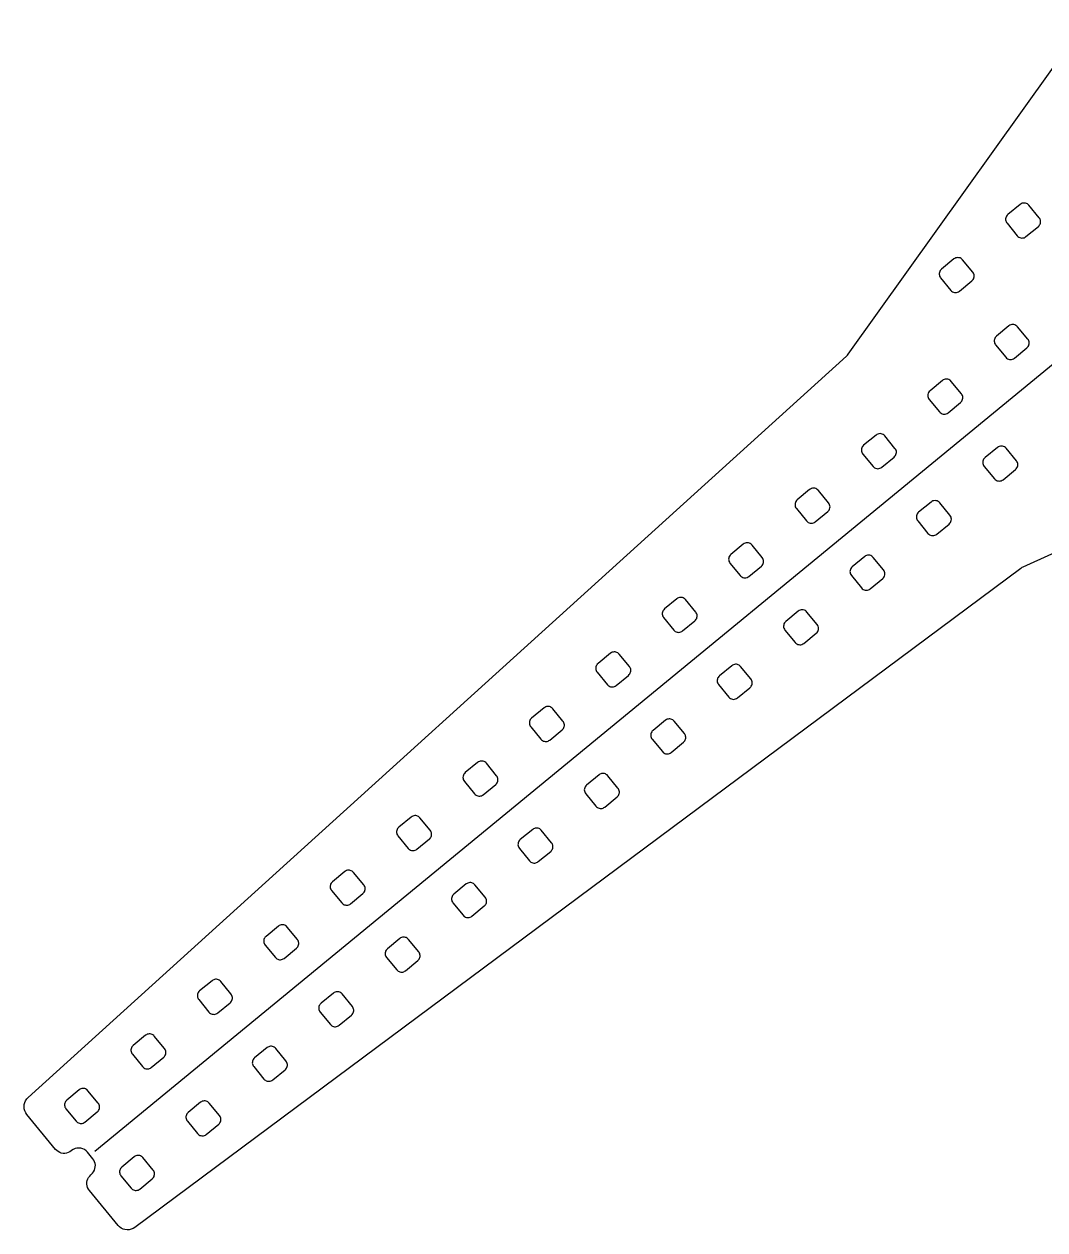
# Model space of a CAD drawing. Header units: millimetres. Extents: x -573 to 573, y -334 to 241.
# Drawn here: x 90.8 to 255.8, y -201.3 to -6.5 of the extents above; entities that cross this region are included whole.
import ezdxf

# ---------------------------------------------------------------- set-up
doc = ezdxf.new("R2010")
doc.units = ezdxf.units.MM
doc.layers.add('LED_STRIP', color=30, linetype='Continuous')
doc.layers.add('OUTLINE', color=7, linetype='Continuous')

msp = doc.modelspace()

# ---------------------------------------------------------------- linework, layer by layer
at = {"layer": 'LED_STRIP'}
msp.add_lwpolyline([(313.87, -14.75), (102.22, -188.61)], dxfattribs=at)
at = {"layer": 'OUTLINE'}
msp.add_lwpolyline([(318.63, -64.11), (252.23, -94.18), (252.04, -94.28), (251.86, -94.4), (108.7, -200.88), (108.41, -201.06), (108.09, -201.18), (107.76, -201.26), (107.43, -201.27), (107.09, -201.23), (106.77, -201.13), (106.47, -200.98), (106.19, -200.79), (105.96, -200.54), (101.33, -194.91), (101.17, -194.68), (101.05, -194.43), (100.96, -194.15), (100.92, -193.87), (100.93, -193.59), (100.98, -193.31), (101.07, -193.04), (101.21, -192.79), (101.38, -192.57), (101.58, -192.37), (101.64, -192.32), (101.84, -192.13), (102.01, -191.9), (102.15, -191.65), (102.24, -191.38), (102.29, -191.1), (102.3, -190.82), (102.26, -190.54), (102.17, -190.26), (102.05, -190.01), (101.89, -189.78), (101.01, -188.71), (100.79, -188.48), (100.53, -188.3), (100.25, -188.16), (99.94, -188.08), (99.63, -188.05), (99.32, -188.07), (99.01, -188.15), (98.72, -188.28), (98.46, -188.46), (98.41, -188.5), (98.17, -188.67), (97.92, -188.79), (97.65, -188.87), (97.37, -188.91), (97.08, -188.91), (96.8, -188.86), (96.54, -188.76), (96.29, -188.63), (96.06, -188.46), (95.86, -188.26), (91.24, -182.63), (91.05, -182.35), (90.9, -182.04), (90.82, -181.71), (90.78, -181.38), (90.81, -181.04), (90.89, -180.71), (91.03, -180.4), (91.21, -180.12), (91.44, -179.87), (223.7, -60.11), (223.85, -59.96), (223.99, -59.8), (266.38, -0.5)], dxfattribs=at)
for points in [[(255.05, -38.63), (255.07, -38.47), (255.08, -38.32), (255.06, -38.16), (255.01, -38.01), (254.94, -37.87), (254.85, -37.74), (253.2, -35.73), (253.08, -35.61), (252.94, -35.51), (252.78, -35.43), (252.61, -35.38), (252.44, -35.37), (252.27, -35.38), (252.1, -35.42), (251.94, -35.5), (251.79, -35.59), (249.79, -37.24), (249.67, -37.35), (249.58, -37.48), (249.5, -37.62), (249.45, -37.77), (249.42, -37.92), (249.42, -38.08), (249.44, -38.23), (249.49, -38.38), (249.56, -38.52), (249.65, -38.65), (251.3, -40.66), (251.42, -40.79), (251.56, -40.89), (251.72, -40.96), (251.89, -41.01), (252.06, -41.03), (252.23, -41.01), (252.4, -40.97), (252.56, -40.9), (252.71, -40.8), (254.71, -39.15), (254.83, -39.04), (254.92, -38.91), (255, -38.78), (255.05, -38.63)], [(244.31, -47.44), (244.34, -47.29), (244.35, -47.13), (244.32, -46.98), (244.28, -46.83), (244.21, -46.69), (244.12, -46.56), (242.47, -44.55), (242.35, -44.42), (242.21, -44.32), (242.05, -44.25), (241.88, -44.2), (241.71, -44.18), (241.53, -44.2), (241.36, -44.24), (241.21, -44.31), (241.06, -44.41), (239.05, -46.06), (238.94, -46.17), (238.85, -46.29), (238.77, -46.43), (238.72, -46.58), (238.69, -46.74), (238.69, -46.89), (238.71, -47.05), (238.76, -47.2), (238.83, -47.34), (238.91, -47.47), (240.57, -49.48), (240.69, -49.6), (240.83, -49.7), (240.99, -49.78), (241.15, -49.82), (241.33, -49.84), (241.5, -49.83), (241.67, -49.79), (241.83, -49.71), (241.97, -49.61), (243.98, -47.96), (244.09, -47.86), (244.19, -47.73), (244.26, -47.59), (244.31, -47.44)], [(253.2, -58.26), (253.23, -58.11), (253.23, -57.95), (253.21, -57.8), (253.16, -57.65), (253.1, -57.5), (253.01, -57.38), (251.36, -55.37), (251.23, -55.24), (251.09, -55.14), (250.93, -55.06), (250.77, -55.02), (250.59, -55), (250.42, -55.01), (250.25, -55.06), (250.09, -55.13), (249.95, -55.23), (247.94, -56.88), (247.83, -56.99), (247.73, -57.11), (247.66, -57.25), (247.61, -57.4), (247.58, -57.55), (247.58, -57.71), (247.6, -57.87), (247.64, -58.02), (247.71, -58.16), (247.8, -58.29), (249.45, -60.29), (249.57, -60.42), (249.72, -60.52), (249.87, -60.6), (250.04, -60.64), (250.21, -60.66), (250.39, -60.65), (250.56, -60.6), (250.72, -60.53), (250.86, -60.43), (252.87, -58.78), (252.98, -58.67), (253.08, -58.55), (253.15, -58.41), (253.2, -58.26)], [(242.47, -67.08), (242.5, -66.92), (242.5, -66.77), (242.48, -66.61), (242.43, -66.46), (242.36, -66.32), (242.27, -66.19), (240.62, -64.18), (240.51, -64.07), (240.39, -63.97), (240.25, -63.9), (240.1, -63.85), (239.95, -63.82), (239.79, -63.82), (239.64, -63.84), (239.49, -63.89), (239.34, -63.95), (239.22, -64.04), (237.21, -65.69), (237.08, -65.82), (236.98, -65.96), (236.91, -66.11), (236.86, -66.28), (236.84, -66.46), (236.85, -66.63), (236.9, -66.8), (236.97, -66.96), (237.07, -67.1), (238.72, -69.11), (238.84, -69.24), (238.98, -69.34), (239.14, -69.41), (239.31, -69.46), (239.48, -69.48), (239.66, -69.46), (239.82, -69.42), (239.98, -69.35), (240.13, -69.25), (242.14, -67.6), (242.25, -67.49), (242.34, -67.36), (242.42, -67.23), (242.47, -67.08)], [(231.75, -75.83), (231.77, -75.65), (231.76, -75.48), (231.71, -75.31), (231.64, -75.15), (231.54, -75.01), (229.89, -73), (229.77, -72.87), (229.63, -72.77), (229.47, -72.7), (229.3, -72.65), (229.13, -72.63), (228.95, -72.65), (228.79, -72.69), (228.63, -72.76), (228.48, -72.86), (226.47, -74.51), (226.35, -74.63), (226.25, -74.77), (226.17, -74.93), (226.13, -75.1), (226.11, -75.27), (226.12, -75.45), (226.17, -75.61), (226.24, -75.77), (226.34, -75.92), (227.99, -77.93), (228.11, -78.05), (228.25, -78.15), (228.41, -78.23), (228.58, -78.27), (228.75, -78.29), (228.92, -78.28), (229.09, -78.23), (229.25, -78.16), (229.39, -78.06), (231.4, -76.41), (231.53, -76.29), (231.63, -76.15), (231.7, -75.99), (231.75, -75.83)], [(251.32, -78), (251.37, -77.83), (251.39, -77.65), (251.37, -77.48), (251.33, -77.31), (251.26, -77.15), (251.16, -77.01), (249.51, -75), (249.39, -74.88), (249.25, -74.77), (249.09, -74.7), (248.92, -74.65), (248.75, -74.63), (248.57, -74.65), (248.4, -74.69), (248.25, -74.76), (248.1, -74.86), (246.09, -76.51), (245.97, -76.63), (245.87, -76.78), (245.79, -76.93), (245.74, -77.1), (245.73, -77.27), (245.74, -77.45), (245.78, -77.62), (245.86, -77.78), (245.95, -77.92), (247.61, -79.93), (247.73, -80.05), (247.87, -80.15), (248.03, -80.23), (248.19, -80.28), (248.37, -80.29), (248.54, -80.28), (248.71, -80.24), (248.87, -80.17), (249.01, -80.07), (251.02, -78.42), (251.15, -78.29), (251.25, -78.15), (251.32, -78)], [(220.97, -84.81), (221.02, -84.64), (221.04, -84.47), (221.02, -84.29), (220.98, -84.12), (220.91, -83.97), (220.81, -83.82), (219.16, -81.81), (219.04, -81.69), (218.89, -81.59), (218.74, -81.51), (218.57, -81.46), (218.4, -81.45), (218.22, -81.46), (218.05, -81.5), (217.89, -81.58), (217.75, -81.68), (215.74, -83.33), (215.62, -83.45), (215.52, -83.59), (215.44, -83.75), (215.39, -83.91), (215.38, -84.09), (215.39, -84.26), (215.43, -84.43), (215.51, -84.59), (215.6, -84.73), (217.25, -86.74), (217.38, -86.87), (217.52, -86.97), (217.68, -87.04), (217.84, -87.09), (218.02, -87.11), (218.19, -87.09), (218.36, -87.05), (218.52, -86.98), (218.66, -86.88), (220.67, -85.23), (220.8, -85.11), (220.9, -84.97), (220.97, -84.81)], [(240.59, -86.81), (240.64, -86.64), (240.65, -86.47), (240.64, -86.3), (240.6, -86.13), (240.53, -85.97), (240.43, -85.82), (238.78, -83.82), (238.66, -83.69), (238.51, -83.59), (238.36, -83.51), (238.19, -83.47), (238.01, -83.45), (237.84, -83.46), (237.67, -83.51), (237.51, -83.58), (237.37, -83.68), (235.36, -85.33), (235.24, -85.45), (235.13, -85.59), (235.06, -85.75), (235.01, -85.92), (235, -86.09), (235.01, -86.26), (235.05, -86.43), (235.12, -86.59), (235.22, -86.74), (236.87, -88.74), (236.99, -88.87), (237.14, -88.97), (237.29, -89.05), (237.46, -89.09), (237.64, -89.11), (237.81, -89.1), (237.98, -89.05), (238.14, -88.98), (238.28, -88.88), (240.29, -87.23), (240.41, -87.11), (240.52, -86.97), (240.59, -86.81)], [(210.24, -93.62), (210.29, -93.46), (210.3, -93.28), (210.29, -93.11), (210.25, -92.94), (210.17, -92.78), (210.08, -92.64), (208.43, -90.63), (208.3, -90.5), (208.16, -90.4), (208.01, -90.33), (207.84, -90.28), (207.66, -90.26), (207.49, -90.28), (207.32, -90.32), (207.16, -90.39), (207.02, -90.49), (205.01, -92.14), (204.88, -92.26), (204.78, -92.4), (204.71, -92.56), (204.66, -92.73), (204.64, -92.9), (204.66, -93.08), (204.7, -93.25), (204.77, -93.4), (204.87, -93.55), (206.52, -95.56), (206.64, -95.68), (206.79, -95.78), (206.94, -95.86), (207.11, -95.91), (207.28, -95.92), (207.46, -95.91), (207.63, -95.87), (207.79, -95.79), (207.93, -95.7), (209.94, -94.05), (210.06, -93.92), (210.16, -93.78), (210.24, -93.62)], [(229.86, -95.63), (229.91, -95.46), (229.92, -95.29), (229.91, -95.11), (229.87, -94.94), (229.79, -94.78), (229.7, -94.64), (228.04, -92.63), (227.92, -92.51), (227.78, -92.41), (227.62, -92.33), (227.46, -92.28), (227.28, -92.27), (227.11, -92.28), (226.94, -92.32), (226.78, -92.39), (226.64, -92.49), (224.63, -94.14), (224.5, -94.27), (224.4, -94.41), (224.33, -94.56), (224.28, -94.73), (224.26, -94.91), (224.28, -95.08), (224.32, -95.25), (224.39, -95.41), (224.49, -95.55), (226.14, -97.56), (226.26, -97.68), (226.4, -97.79), (226.56, -97.86), (226.73, -97.91), (226.9, -97.93), (227.08, -97.91), (227.25, -97.87), (227.4, -97.8), (227.55, -97.7), (229.56, -96.05), (229.68, -95.93), (229.78, -95.78), (229.86, -95.63)], [(199.57, -102.19), (199.57, -102.03), (199.55, -101.87), (199.5, -101.72), (199.43, -101.58), (199.34, -101.45), (197.69, -99.44), (197.58, -99.33), (197.46, -99.24), (197.32, -99.16), (197.17, -99.11), (197.02, -99.08), (196.86, -99.08), (196.71, -99.1), (196.56, -99.15), (196.41, -99.22), (196.29, -99.31), (194.28, -100.96), (194.16, -101.07), (194.07, -101.19), (194, -101.33), (193.94, -101.48), (193.92, -101.63), (193.91, -101.79), (193.94, -101.94), (193.98, -102.09), (194.05, -102.24), (194.14, -102.36), (195.79, -104.37), (195.9, -104.49), (196.02, -104.58), (196.16, -104.66), (196.31, -104.71), (196.46, -104.73), (196.62, -104.74), (196.78, -104.72), (196.93, -104.67), (197.07, -104.6), (197.2, -104.51), (199.21, -102.86), (199.32, -102.75), (199.41, -102.63), (199.49, -102.49), (199.54, -102.34), (199.57, -102.19)], [(219.13, -104.44), (219.17, -104.27), (219.19, -104.1), (219.18, -103.93), (219.13, -103.76), (219.06, -103.6), (218.96, -103.46), (217.31, -101.45), (217.19, -101.32), (217.05, -101.22), (216.89, -101.15), (216.72, -101.1), (216.55, -101.08), (216.38, -101.1), (216.21, -101.14), (216.05, -101.21), (215.9, -101.31), (213.9, -102.96), (213.77, -103.08), (213.67, -103.22), (213.59, -103.38), (213.55, -103.55), (213.53, -103.72), (213.54, -103.9), (213.59, -104.06), (213.66, -104.22), (213.76, -104.37), (215.41, -106.38), (215.53, -106.5), (215.67, -106.6), (215.83, -106.68), (216, -106.72), (216.17, -106.74), (216.34, -106.73), (216.51, -106.68), (216.67, -106.61), (216.82, -106.51), (218.82, -104.86), (218.95, -104.74), (219.05, -104.6), (219.13, -104.44)], [(188.81, -111.16), (188.83, -111), (188.84, -110.84), (188.82, -110.69), (188.77, -110.54), (188.7, -110.4), (188.61, -110.27), (186.96, -108.26), (186.85, -108.15), (186.73, -108.05), (186.59, -107.98), (186.44, -107.93), (186.29, -107.9), (186.13, -107.9), (185.97, -107.92), (185.82, -107.96), (185.68, -108.03), (185.55, -108.12), (183.54, -109.77), (183.43, -109.88), (183.34, -110.01), (183.26, -110.14), (183.21, -110.29), (183.18, -110.45), (183.18, -110.6), (183.2, -110.76), (183.25, -110.91), (183.32, -111.05), (183.41, -111.18), (185.06, -113.19), (185.17, -113.3), (185.29, -113.4), (185.43, -113.47), (185.58, -113.52), (185.73, -113.55), (185.89, -113.55), (186.04, -113.53), (186.19, -113.49), (186.34, -113.42), (186.46, -113.33), (188.47, -111.68), (188.59, -111.57), (188.68, -111.44), (188.76, -111.3), (188.81, -111.16)], [(208.39, -113.26), (208.44, -113.09), (208.46, -112.92), (208.44, -112.74), (208.4, -112.57), (208.33, -112.42), (208.23, -112.27), (206.58, -110.26), (206.47, -110.15), (206.35, -110.06), (206.21, -109.98), (206.06, -109.93), (205.9, -109.9), (205.75, -109.9), (205.59, -109.92), (205.44, -109.97), (205.3, -110.04), (205.17, -110.12), (203.16, -111.78), (203.05, -111.88), (202.96, -112.01), (202.88, -112.15), (202.83, -112.3), (202.8, -112.45), (202.8, -112.61), (202.82, -112.76), (202.87, -112.91), (202.94, -113.05), (203.03, -113.18), (204.68, -115.19), (204.8, -115.32), (204.94, -115.42), (205.1, -115.49), (205.26, -115.54), (205.44, -115.56), (205.61, -115.54), (205.78, -115.5), (205.94, -115.43), (206.08, -115.33), (208.09, -113.68), (208.22, -113.56), (208.32, -113.42), (208.39, -113.26)], [(178.07, -119.97), (178.1, -119.82), (178.1, -119.66), (178.08, -119.51), (178.04, -119.35), (177.97, -119.21), (177.88, -119.09), (176.23, -117.08), (176.12, -116.96), (175.99, -116.87), (175.86, -116.79), (175.71, -116.74), (175.55, -116.72), (175.4, -116.71), (175.24, -116.73), (175.09, -116.78), (174.95, -116.85), (174.82, -116.94), (172.81, -118.59), (172.7, -118.7), (172.6, -118.82), (172.53, -118.96), (172.48, -119.11), (172.45, -119.26), (172.45, -119.42), (172.47, -119.58), (172.52, -119.73), (172.58, -119.87), (172.67, -120), (174.32, -122), (174.43, -122.12), (174.56, -122.21), (174.7, -122.29), (174.85, -122.34), (175, -122.37), (175.16, -122.37), (175.31, -122.35), (175.46, -122.3), (175.6, -122.23), (175.73, -122.14), (177.74, -120.49), (177.85, -120.38), (177.95, -120.26), (178.02, -120.12), (178.07, -119.97)], [(197.69, -121.97), (197.72, -121.82), (197.72, -121.66), (197.7, -121.51), (197.66, -121.36), (197.59, -121.22), (197.5, -121.09), (195.85, -119.08), (195.74, -118.97), (195.61, -118.87), (195.48, -118.8), (195.33, -118.75), (195.17, -118.72), (195.02, -118.72), (194.86, -118.74), (194.71, -118.78), (194.57, -118.85), (194.44, -118.94), (192.43, -120.59), (192.32, -120.7), (192.22, -120.82), (192.15, -120.96), (192.1, -121.11), (192.07, -121.27), (192.07, -121.42), (192.09, -121.58), (192.13, -121.73), (192.2, -121.87), (192.29, -122), (193.94, -124.01), (194.05, -124.12), (194.18, -124.22), (194.32, -124.29), (194.46, -124.34), (194.62, -124.37), (194.78, -124.37), (194.93, -124.35), (195.08, -124.3), (195.22, -124.24), (195.35, -124.15), (197.36, -122.5), (197.47, -122.39), (197.57, -122.26), (197.64, -122.12), (197.69, -121.97)], [(167.34, -128.79), (167.37, -128.63), (167.37, -128.48), (167.35, -128.32), (167.31, -128.17), (167.24, -128.03), (167.15, -127.9), (165.5, -125.89), (165.39, -125.78), (165.26, -125.68), (165.12, -125.61), (164.98, -125.56), (164.82, -125.53), (164.66, -125.53), (164.51, -125.55), (164.36, -125.6), (164.22, -125.66), (164.09, -125.75), (162.08, -127.4), (161.96, -127.53), (161.85, -127.67), (161.78, -127.82), (161.73, -127.99), (161.71, -128.17), (161.73, -128.34), (161.77, -128.51), (161.84, -128.67), (161.94, -128.81), (163.59, -130.82), (163.7, -130.93), (163.83, -131.03), (163.96, -131.1), (164.11, -131.15), (164.27, -131.18), (164.42, -131.18), (164.58, -131.16), (164.73, -131.12), (164.87, -131.05), (165, -130.96), (167.01, -129.31), (167.12, -129.2), (167.22, -129.07), (167.29, -128.94), (167.34, -128.79)], [(186.99, -130.64), (186.99, -130.48), (186.97, -130.32), (186.92, -130.17), (186.86, -130.03), (186.77, -129.9), (185.12, -127.89), (185.01, -127.78), (184.88, -127.69), (184.74, -127.61), (184.59, -127.56), (184.44, -127.53), (184.28, -127.53), (184.13, -127.55), (183.98, -127.6), (183.84, -127.67), (183.71, -127.76), (181.7, -129.41), (181.57, -129.53), (181.47, -129.67), (181.4, -129.83), (181.35, -130), (181.33, -130.17), (181.35, -130.34), (181.39, -130.51), (181.46, -130.67), (181.56, -130.81), (183.21, -132.82), (183.32, -132.94), (183.44, -133.03), (183.58, -133.1), (183.73, -133.16), (183.89, -133.18), (184.04, -133.19), (184.2, -133.17), (184.35, -133.12), (184.49, -133.05), (184.62, -132.96), (186.63, -131.31), (186.74, -131.2), (186.84, -131.08), (186.91, -130.94), (186.96, -130.79), (186.99, -130.64)], [(156.61, -137.6), (156.64, -137.45), (156.64, -137.29), (156.62, -137.14), (156.57, -136.99), (156.5, -136.85), (156.41, -136.72), (154.76, -134.71), (154.66, -134.59), (154.53, -134.5), (154.39, -134.43), (154.24, -134.37), (154.09, -134.35), (153.93, -134.34), (153.78, -134.37), (153.63, -134.41), (153.49, -134.48), (153.36, -134.57), (151.35, -136.22), (151.23, -136.33), (151.14, -136.45), (151.07, -136.59), (151.01, -136.74), (150.99, -136.89), (150.98, -137.05), (151.01, -137.21), (151.05, -137.36), (151.12, -137.5), (151.21, -137.63), (152.86, -139.64), (152.97, -139.75), (153.09, -139.84), (153.23, -139.92), (153.38, -139.97), (153.53, -140), (153.69, -140), (153.85, -139.98), (154, -139.93), (154.14, -139.86), (154.27, -139.77), (156.28, -138.12), (156.39, -138.02), (156.48, -137.89), (156.56, -137.75), (156.61, -137.6)], [(176.23, -139.61), (176.26, -139.45), (176.26, -139.29), (176.24, -139.14), (176.19, -138.99), (176.12, -138.85), (176.03, -138.72), (174.38, -136.71), (174.27, -136.6), (174.15, -136.5), (174.01, -136.43), (173.86, -136.38), (173.71, -136.35), (173.55, -136.35), (173.4, -136.37), (173.25, -136.41), (173.1, -136.48), (172.98, -136.57), (170.97, -138.22), (170.85, -138.33), (170.76, -138.46), (170.68, -138.59), (170.63, -138.74), (170.61, -138.9), (170.6, -139.05), (170.62, -139.21), (170.67, -139.36), (170.74, -139.5), (170.83, -139.63), (172.48, -141.64), (172.59, -141.75), (172.71, -141.85), (172.85, -141.92), (173, -141.97), (173.15, -142), (173.31, -142), (173.47, -141.98), (173.62, -141.94), (173.76, -141.87), (173.89, -141.78), (175.89, -140.13), (176.01, -140.02), (176.1, -139.89), (176.18, -139.75), (176.23, -139.61)], [(145.88, -146.42), (145.9, -146.26), (145.91, -146.11), (145.89, -145.95), (145.84, -145.8), (145.77, -145.66), (145.68, -145.53), (144.03, -143.52), (143.92, -143.41), (143.8, -143.32), (143.66, -143.24), (143.51, -143.19), (143.36, -143.16), (143.2, -143.16), (143.04, -143.18), (142.89, -143.23), (142.75, -143.3), (142.62, -143.39), (140.62, -145.04), (140.5, -145.14), (140.41, -145.27), (140.33, -145.41), (140.28, -145.56), (140.25, -145.71), (140.25, -145.87), (140.27, -146.02), (140.32, -146.17), (140.39, -146.31), (140.48, -146.44), (142.13, -148.45), (142.24, -148.56), (142.36, -148.66), (142.5, -148.73), (142.65, -148.78), (142.8, -148.81), (142.96, -148.82), (143.11, -148.79), (143.26, -148.75), (143.41, -148.68), (143.53, -148.59), (145.54, -146.94), (145.66, -146.83), (145.75, -146.71), (145.83, -146.57), (145.88, -146.42)], [(165.5, -148.42), (165.52, -148.27), (165.53, -148.11), (165.5, -147.95), (165.46, -147.8), (165.39, -147.66), (165.3, -147.53), (163.65, -145.53), (163.54, -145.41), (163.42, -145.32), (163.28, -145.24), (163.13, -145.19), (162.98, -145.17), (162.82, -145.16), (162.66, -145.18), (162.51, -145.23), (162.37, -145.3), (162.24, -145.39), (160.23, -147.04), (160.12, -147.15), (160.03, -147.27), (159.95, -147.41), (159.9, -147.56), (159.87, -147.71), (159.87, -147.87), (159.89, -148.03), (159.94, -148.18), (160.01, -148.32), (160.1, -148.45), (161.75, -150.45), (161.85, -150.57), (161.98, -150.66), (162.12, -150.74), (162.27, -150.79), (162.42, -150.81), (162.58, -150.82), (162.73, -150.8), (162.88, -150.75), (163.02, -150.68), (163.15, -150.59), (165.16, -148.94), (165.28, -148.83), (165.37, -148.71), (165.44, -148.57), (165.5, -148.42)], [(135.14, -155.23), (135.17, -155.08), (135.18, -154.92), (135.15, -154.77), (135.11, -154.62), (135.04, -154.48), (134.95, -154.35), (133.3, -152.34), (133.19, -152.23), (133.07, -152.13), (132.93, -152.06), (132.78, -152.01), (132.62, -151.98), (132.47, -151.98), (132.31, -152), (132.16, -152.04), (132.02, -152.11), (131.89, -152.2), (129.88, -153.85), (129.77, -153.96), (129.67, -154.09), (129.6, -154.22), (129.55, -154.37), (129.52, -154.53), (129.52, -154.68), (129.54, -154.84), (129.59, -154.99), (129.65, -155.13), (129.74, -155.26), (131.39, -157.27), (131.5, -157.38), (131.63, -157.48), (131.77, -157.55), (131.92, -157.6), (132.07, -157.63), (132.23, -157.63), (132.38, -157.61), (132.53, -157.56), (132.67, -157.5), (132.8, -157.41), (134.81, -155.76), (134.92, -155.65), (135.02, -155.52), (135.09, -155.38), (135.14, -155.23)], [(154.76, -157.24), (154.79, -157.08), (154.79, -156.93), (154.77, -156.77), (154.73, -156.62), (154.66, -156.48), (154.57, -156.35), (152.92, -154.34), (152.81, -154.23), (152.68, -154.13), (152.55, -154.06), (152.4, -154.01), (152.24, -153.98), (152.09, -153.98), (151.93, -154), (151.78, -154.05), (151.64, -154.11), (151.51, -154.2), (149.5, -155.85), (149.39, -155.96), (149.29, -156.09), (149.22, -156.23), (149.17, -156.37), (149.14, -156.53), (149.14, -156.69), (149.16, -156.84), (149.2, -156.99), (149.27, -157.13), (149.36, -157.26), (151.01, -159.27), (151.12, -159.38), (151.25, -159.48), (151.39, -159.55), (151.53, -159.6), (151.69, -159.63), (151.85, -159.63), (152, -159.61), (152.15, -159.57), (152.29, -159.5), (152.42, -159.41), (154.43, -157.76), (154.54, -157.65), (154.64, -157.52), (154.71, -157.39), (154.76, -157.24)], [(124.44, -163.9), (124.44, -163.74), (124.42, -163.58), (124.38, -163.43), (124.31, -163.29), (124.22, -163.16), (122.57, -161.15), (122.46, -161.04), (122.33, -160.95), (122.19, -160.87), (122.05, -160.82), (121.89, -160.79), (121.73, -160.79), (121.58, -160.81), (121.43, -160.86), (121.29, -160.93), (121.16, -161.02), (119.15, -162.67), (119.04, -162.78), (118.94, -162.9), (118.87, -163.04), (118.82, -163.19), (118.79, -163.34), (118.79, -163.5), (118.81, -163.65), (118.85, -163.8), (118.92, -163.95), (119.01, -164.07), (120.66, -166.08), (120.77, -166.2), (120.9, -166.29), (121.03, -166.36), (121.18, -166.42), (121.34, -166.44), (121.49, -166.45), (121.65, -166.43), (121.8, -166.38), (121.94, -166.31), (122.07, -166.22), (124.08, -164.57), (124.19, -164.46), (124.29, -164.34), (124.36, -164.2), (124.41, -164.05), (124.44, -163.9)], [(144.03, -166.05), (144.06, -165.9), (144.06, -165.74), (144.04, -165.59), (143.99, -165.44), (143.93, -165.29), (143.84, -165.17), (142.19, -163.16), (142.08, -163.04), (141.95, -162.95), (141.81, -162.88), (141.66, -162.82), (141.51, -162.8), (141.35, -162.79), (141.2, -162.82), (141.05, -162.86), (140.91, -162.93), (140.78, -163.02), (138.77, -164.67), (138.66, -164.78), (138.56, -164.9), (138.49, -165.04), (138.44, -165.19), (138.41, -165.34), (138.41, -165.5), (138.43, -165.66), (138.47, -165.81), (138.54, -165.95), (138.63, -166.08), (140.28, -168.09), (140.39, -168.2), (140.52, -168.29), (140.65, -168.37), (140.8, -168.42), (140.96, -168.45), (141.11, -168.45), (141.27, -168.43), (141.42, -168.38), (141.56, -168.31), (141.69, -168.22), (143.7, -166.57), (143.81, -166.46), (143.91, -166.34), (143.98, -166.2), (144.03, -166.05)], [(113.68, -172.87), (113.71, -172.71), (113.71, -172.55), (113.69, -172.4), (113.64, -172.25), (113.57, -172.11), (113.48, -171.98), (111.83, -169.97), (111.73, -169.86), (111.6, -169.76), (111.46, -169.69), (111.31, -169.64), (111.16, -169.61), (111, -169.61), (110.85, -169.63), (110.7, -169.67), (110.56, -169.74), (110.43, -169.83), (108.42, -171.48), (108.3, -171.59), (108.21, -171.72), (108.14, -171.85), (108.08, -172), (108.06, -172.16), (108.05, -172.31), (108.08, -172.47), (108.12, -172.62), (108.19, -172.76), (108.28, -172.89), (109.93, -174.9), (110.04, -175.01), (110.16, -175.11), (110.3, -175.18), (110.45, -175.23), (110.61, -175.26), (110.76, -175.26), (110.92, -175.24), (111.07, -175.2), (111.21, -175.13), (111.34, -175.04), (113.35, -173.39), (113.46, -173.28), (113.55, -173.15), (113.63, -173.01), (113.68, -172.87)], [(133.33, -174.71), (133.33, -174.56), (133.31, -174.4), (133.26, -174.25), (133.19, -174.11), (133.1, -173.98), (131.45, -171.97), (131.34, -171.86), (131.22, -171.77), (131.08, -171.69), (130.93, -171.64), (130.78, -171.61), (130.62, -171.61), (130.47, -171.63), (130.32, -171.68), (130.17, -171.74), (130.05, -171.83), (128.04, -173.49), (127.92, -173.59), (127.83, -173.72), (127.75, -173.86), (127.7, -174.01), (127.68, -174.16), (127.67, -174.32), (127.69, -174.47), (127.74, -174.62), (127.81, -174.76), (127.9, -174.89), (129.55, -176.9), (129.66, -177.01), (129.78, -177.11), (129.92, -177.18), (130.07, -177.23), (130.22, -177.26), (130.38, -177.27), (130.54, -177.24), (130.69, -177.2), (130.83, -177.13), (130.96, -177.04), (132.97, -175.39), (133.08, -175.28), (133.17, -175.16), (133.25, -175.02), (133.3, -174.87), (133.33, -174.71)], [(102.95, -181.68), (102.97, -181.53), (102.98, -181.37), (102.96, -181.21), (102.91, -181.06), (102.84, -180.92), (102.75, -180.79), (101.1, -178.79), (100.99, -178.67), (100.87, -178.58), (100.73, -178.5), (100.58, -178.45), (100.43, -178.43), (100.27, -178.42), (100.11, -178.44), (99.96, -178.49), (99.82, -178.56), (99.69, -178.65), (97.69, -180.3), (97.57, -180.41), (97.48, -180.53), (97.4, -180.67), (97.35, -180.82), (97.32, -180.97), (97.32, -181.13), (97.34, -181.29), (97.39, -181.44), (97.46, -181.58), (97.55, -181.71), (99.2, -183.71), (99.31, -183.83), (99.43, -183.92), (99.57, -184), (99.72, -184.05), (99.87, -184.08), (100.03, -184.08), (100.19, -184.06), (100.34, -184.01), (100.48, -183.94), (100.61, -183.85), (102.61, -182.2), (102.73, -182.09), (102.82, -181.97), (102.9, -181.83), (102.95, -181.68)], [(122.57, -183.68), (122.59, -183.53), (122.6, -183.37), (122.57, -183.22), (122.53, -183.07), (122.46, -182.93), (122.37, -182.8), (120.72, -180.79), (120.61, -180.68), (120.49, -180.58), (120.35, -180.51), (120.2, -180.46), (120.05, -180.43), (119.89, -180.42), (119.73, -180.45), (119.58, -180.49), (119.44, -180.56), (119.31, -180.65), (117.3, -182.3), (117.19, -182.41), (117.1, -182.53), (117.02, -182.67), (116.97, -182.82), (116.94, -182.98), (116.94, -183.13), (116.96, -183.29), (117.01, -183.44), (117.08, -183.58), (117.17, -183.71), (118.82, -185.72), (118.93, -185.83), (119.05, -185.93), (119.19, -186), (119.34, -186.05), (119.49, -186.08), (119.65, -186.08), (119.8, -186.06), (119.95, -186.01), (120.1, -185.95), (120.22, -185.86), (122.23, -184.21), (122.35, -184.1), (122.44, -183.97), (122.51, -183.83), (122.57, -183.68)], [(111.86, -192.35), (111.86, -192.19), (111.84, -192.03), (111.8, -191.88), (111.73, -191.74), (111.64, -191.61), (109.99, -189.6), (109.88, -189.49), (109.75, -189.4), (109.62, -189.32), (109.47, -189.27), (109.31, -189.24), (109.16, -189.24), (109, -189.26), (108.85, -189.31), (108.71, -189.38), (108.58, -189.47), (106.57, -191.12), (106.46, -191.23), (106.36, -191.35), (106.29, -191.49), (106.24, -191.64), (106.21, -191.79), (106.21, -191.95), (106.23, -192.1), (106.28, -192.25), (106.34, -192.4), (106.43, -192.52), (108.08, -194.53), (108.19, -194.65), (108.32, -194.74), (108.46, -194.81), (108.6, -194.87), (108.76, -194.89), (108.92, -194.9), (109.07, -194.87), (109.22, -194.83), (109.36, -194.76), (109.49, -194.67), (111.5, -193.02), (111.61, -192.91), (111.71, -192.79), (111.78, -192.65), (111.83, -192.5), (111.86, -192.35)]]:
    msp.add_lwpolyline(points, close=True, dxfattribs=at)

doc.saveas('drawing.dxf')
